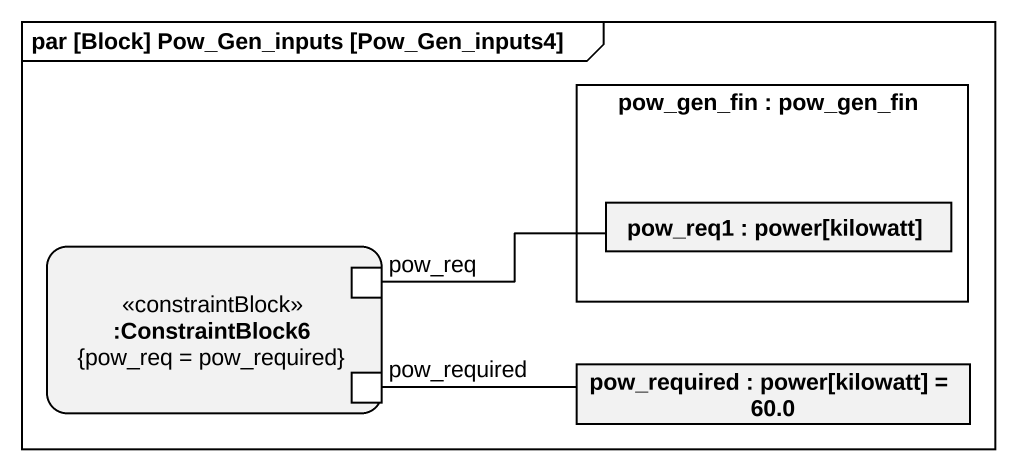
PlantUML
@startuml
mainframe par [Block] Pow_Gen_inputs [Pow_Gen_inputs4]
rectangle "pow_gen_fin : pow_gen_fin" as pow_gen_fin {
  rectangle "pow_req1 : power[kilowatt]" as pow_req1
}
rectangle ":ConstraintBlock6\n{pow_req = pow_required}" as ConstraintBlock6 <<constraintBlock>> {
  port pow_req
  port pow_required
}
rectangle "pow_required : power[kilowatt] = 60.0" as pow_required_2
pow_req -right- pow_req1
pow_required -right- pow_required_2
@enduml
